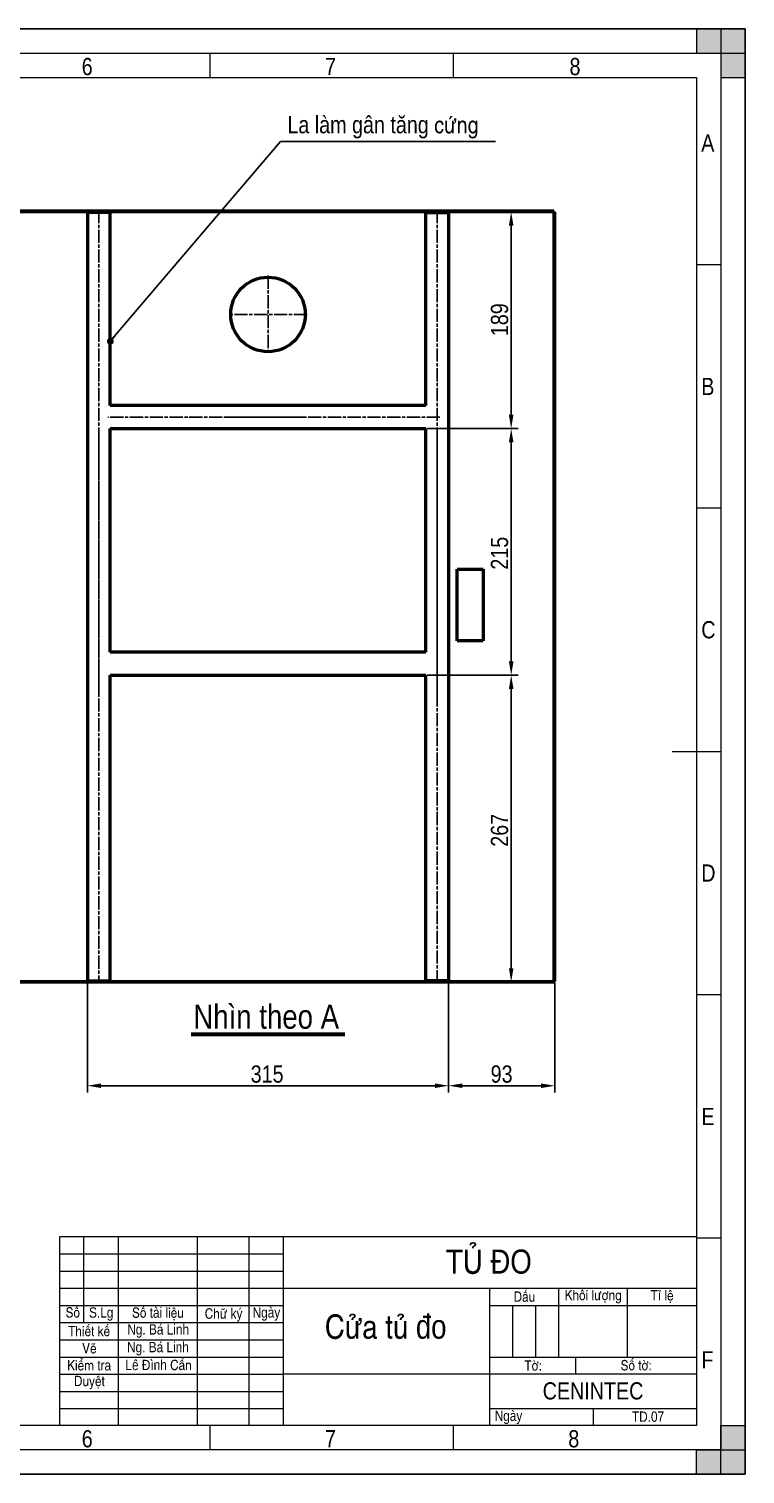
# Model space of a CAD drawing. Header units: millimetres. Extents: x 0 to 1782, y 0 to 1260.
# Drawn here: x 1158 to 1782, y 0 to 1260 of the extents above; entities that cross this region are included whole.
import ezdxf

# ---------------------------------------------------------------- set-up
doc = ezdxf.new("R2010")
doc.units = ezdxf.units.MM
doc.header["$LTSCALE"] = 3
doc.linetypes.add('CHAIN', pattern=[0.7087, 0.4724, -0.0591, 0.1181, -0.0591])
for name, color, linetype, lineweight in [('Border (ANSI)', 7, 'Continuous', 70), ('Center Mark (ANSI)', 7, 'Continuous', 25), ('Centerline (ANSI)', 7, 'Continuous', 25), ('Co ban', 7, 'Continuous', 50), ('Dimension (ANSI)', 7, 'Continuous', 25), ('Symbol (ANSI)', 7, 'Continuous', 25)]:
    doc.layers.add(name, color=color, linetype=linetype, lineweight=lineweight)
for name, color, linetype, lineweight, true_color in [('Khung ban ve', 5, 'Continuous', 15, 0x0000ff), ('Manh khung ten', 7, 'Continuous', 15, 0x994c4c), ('Net chu', 30, 'Continuous', 15, 0xff7f00), ('THIN', 5, 'Continuous', 15, 0x0000ff)]:
    doc.layers.add(name, color=color, linetype=linetype, lineweight=lineweight, true_color=true_color)
doc.styles.add('Linh_50', font='')
doc.styles.add('Note Text (ANSI)', font='')
doc.styles.add('StandardAM_ANSI', font='')
doc.styles.add('Text Style71', font='')
doc.styles.get('Linh_50').set_extended_font_data('VNI-Helve-Condense')
doc.styles.get('Note Text (ANSI)').set_extended_font_data('VNI-Helve-Condense')
doc.styles.get('StandardAM_ANSI').set_extended_font_data('VNI-Helve-Condense')
doc.styles.get('Text Style71').set_extended_font_data('VNI-Helve-Condense')
doc.dimstyles.new('Default - mm (ANSI)', dxfattribs={"dimscale": 3, "dimtxt": 5, "dimasz": 4, "dimexe": 2, "dimexo": 0.5, "dimgap": 0.8, "dimtad": 1, "dimtoh": 1, "dimdec": 0, "dimrnd": 1e-08, "dimzin": 4, "dimdsep": 46, "dimtxsty": 'StandardAM_ANSI', "dimcen": 0.09, "dimdle": 10, "dimclrd": 256, "dimclre": 256, "dimclrt": 256, "dimadec": 1, "dimazin": 1, "dimtfac": 0.61, "dimtofl": 0, "dimtmove": 0, "dimatfit": 3, "dimldrblk": 'DOT', "dimfxl": 1, "dimtolj": 1, "dimtzin": 4, "dimlwd": -1, "dimlwe": -1, "dimarcsym": 0})
doc.dimstyles.new('Default - mm (ANSI)$7', dxfattribs={"dimscale": 3, "dimtxt": 5, "dimasz": 2, "dimexe": 2, "dimexo": 0.5, "dimgap": 0.8, "dimtad": 1, "dimtoh": 1, "dimdec": 0, "dimrnd": 1e-08, "dimzin": 4, "dimdsep": 46, "dimtxsty": 'StandardAM_ANSI', "dimcen": 0.09, "dimdle": 10, "dimclrd": 256, "dimclre": 256, "dimclrt": 256, "dimadec": 1, "dimazin": 1, "dimtfac": 0.61, "dimtofl": 0, "dimtmove": 0, "dimatfit": 3, "dimldrblk": 'DOT', "dimfxl": 1, "dimtolj": 1, "dimtzin": 4, "dimlwd": -1, "dimlwe": -1, "dimarcsym": 0})

# ---------------------------------------------------------------- blocks, each defined once
blk = doc.blocks.new('Borders A2_Thuong')
at = {"layer": 'THIN'}
for points in [[(594.01, 412.96), (594.01, 420.04), (579.87, 420.04), (579.87, 412.96)], [(594.01, 420.04), (586.94, 420.04), (586.94, 405.89), (594.01, 405.89)], [(586.94, -0.01), (586.94, 14.14), (594.01, 14.14), (594.01, -0.01)], [(594.01, -0.01), (579.87, -0.01), (579.87, 7.06), (594.01, 7.06)]]:
    blk.add_hatch(color=256, dxfattribs=at).paths.add_polyline_path(points)
at = {"layer": 'Khung ban ve'}
for p, q in [((28.3, 405.89), (579.87, 405.89)), ((579.87, 405.89), (579.87, 14.14)), ((572.8, 210.01), (586.94, 210.01)), ((394.87, 69.02), (579.89, 69.02)), ((394.87, 14.02), (394.87, 69.02)), ((401.87, 44.02), (401.87, 69.02)), ((411.87, 14.02), (411.87, 69.02)), ((434.87, 14.02), (434.87, 69.02)), ((449.87, 14.02), (449.87, 69.02)), ((459.87, 14.02), (459.87, 69.02)), ((579.87, 64.02), (579.89, 64.02)), ((579.87, 59.02), (579.89, 59.02)), ((394.87, 54.02), (579.89, 54.02)), ((519.87, 14.02), (519.87, 54.02)), ((539.87, 34.02), (539.87, 54.02)), ((559.87, 34.02), (559.87, 54.02)), ((394.87, 49.02), (459.87, 49.02)), ((519.87, 49.02), (579.89, 49.02)), ((394.87, 44.02), (459.87, 44.02)), ((579.87, 44.02), (579.89, 44.02)), ((579.87, 39.02), (579.89, 39.02)), ((519.87, 34.02), (579.89, 34.02)), ((544.87, 29.02), (544.87, 34.02)), ((579.87, 29.02), (459.87, 29.02)), ((579.87, 24.02), (579.89, 24.02)), ((579.87, 14.14), (28.3, 14.14))]:
    blk.add_line(p, q, dxfattribs=at)
at = {"layer": 'Manh khung ten', "lineweight": 25}
for p, q in [((594.01, 420.04), (0.01, 420.04)), ((594.01, -0.01), (594.01, 420.04)), ((0.01, -0.01), (594.01, -0.01))]:
    blk.add_line(p, q, dxfattribs=at)
at = {"layer": 'Manh khung ten'}
for p, q in [((0.01, 420.04), (594.01, 420.04)), ((594.01, 420.04), (594.01, -0.01)), ((21.23, 412.96), (586.94, 412.96)), ((438.44, 412.96), (438.44, 405.89)), ((509.15, 412.96), (509.15, 405.89)), ((586.94, 412.96), (586.94, 7.06)), ((586.89, 351.5), (579.84, 351.5)), ((586.92, 280.73), (579.87, 280.73)), ((586.92, 139.3), (579.87, 139.3)), ((586.94, 68.53), (579.89, 68.53)), ((394.87, 64.02), (459.87, 64.02)), ((394.87, 59.02), (459.87, 59.02)), ((526.54, 34.02), (526.54, 49.02)), ((533.2, 34.02), (533.2, 49.02)), ((394.87, 39.02), (459.87, 39.02)), ((394.87, 34.02), (459.87, 34.02)), ((394.87, 29.02), (459.87, 29.02)), ((394.87, 24.02), (459.87, 24.02)), ((394.87, 19.02), (459.87, 19.02)), ((519.87, 19.02), (579.89, 19.02)), ((549.88, 19.02), (549.88, 14.14)), ((438.44, 14.14), (438.44, 7.06)), ((509.15, 14.14), (509.15, 7.06)), ((586.94, 7.06), (21.23, 7.06)), ((594.01, -0.01), (0.01, -0.01))]:
    blk.add_line(p, q, dxfattribs=at)
at = {"layer": 'THIN'}
for p, q in [((594.01, 420.04), (579.87, 420.04)), ((579.87, 420.04), (579.87, 412.96)), ((594.01, 420.04), (586.94, 420.04)), ((586.94, 420.04), (586.94, 405.89)), ((594.01, 412.96), (594.01, 420.04)), ((594.01, 405.89), (594.01, 420.04)), ((579.87, 412.96), (594.01, 412.96)), ((586.94, 405.89), (594.01, 405.89)), ((586.94, -0.01), (586.94, 14.14)), ((586.94, 14.14), (594.01, 14.14)), ((594.01, 14.14), (594.01, -0.01)), ((579.87, -0.01), (579.87, 7.06)), ((579.87, 7.06), (594.01, 7.06)), ((594.01, 7.06), (594.01, -0.01)), ((594.01, -0.01), (579.87, -0.01)), ((594.01, -0.01), (586.94, -0.01))]:
    blk.add_line(p, q, dxfattribs=at)
at = {"layer": 'Border (ANSI)', "style": 'Note Text (ANSI)'}
for s, insert, char_height, width, attachment_point in [('Daáu', (529.87, 51.55), 3, 19.9371, 5), ('Khoái löôïng', (549.86, 51.58), 3, 19.9371, 5), ('Tæ leä', (569.89, 51.58), 3, 19.9948, 5), ('Soá', (398.63, 46.96), 3, 7.075, 5), ('S.Lg', (406.89, 46.52), 3, 10.0576, 5), ('Soá taøi lieäu', (423.36, 46.56), 3, 22.8599, 5), ('Chöõ kyù', (442.46, 46.22), 3, 15.0245, 5), ('Ngaøy', (454.9, 46.52), 3, 10.0163, 5), ('Thieát keá', (403.38, 41.55), 3, 16.9679, 5), ('Ng. Baù Linh', (423.45, 41.6), 3, 22.8602, 5), ('Veõ', (403.45, 36.54), 3, 17.0139, 5), ('Ng. Baù Linh', (423.38, 36.45), 3, 22.8602, 5), ('Kieåm tra', (403.38, 31.59), 3, 16.9779, 5), ('Leâ Ñình Caån', (423.56, 31.67), 3, 22.8602, 5), ('Soá tôø:', (562.36, 31.61), 3, 34.8305, 5), ('Tôø:', (532.42, 31.54), 3, 24.9188, 5), ('Duyeät', (403.45, 26.61), 3, 16.9779, 5), ('\\fVNI-Helve-Condense|b0|i0;\\H5.0000;CENINTEC', (549.82, 24.14), 5, 59.8872, 5), ('Ngaøy', (521.24, 16.5), 3, 30.0083, 4)]:
    blk.add_mtext(s, dxfattribs=dict(at, insert=insert, char_height=char_height, width=width, attachment_point=attachment_point))
at = {"layer": 'Net chu', "style": 'Linh_50'}
for s, p in [('6', (401.23, 406.6)), ('8', (542.99, 406.6)), ('7', (471.92, 406.6)), ('A', (581.26, 384.38)), ('B', (581.28, 313.62)), ('C', (581.28, 242.9)), ('D', (581.28, 172.19)), ('E', (581.31, 101.42)), ('F', (581.31, 30.71)), ('6', (401.23, 7.77)), ('7', (471.92, 7.77)), ('8', (542.63, 7.77))]:
    blk.add_text(s, height=5, dxfattribs=at).set_placement(p)
blk = doc.blocks.new('_Dot')
at = {"color": 0, "linetype": 'ByBlock', "lineweight": -2}
blk.add_line((-0.5, 0), (-1, 0), dxfattribs=at)
at = {"color": 0, "linetype": 'ByBlock', "const_width": 0.5}
blk.add_lwpolyline([(-0.25, 0, 1), (0.25, 0, 1)], format="xyb", close=True, dxfattribs=at)
blk = doc.blocks.new('*D21')
at = {"layer": 'Defpoints', "color": 0, "transparency": 16777216}
for p in [(1208.6, 430.1), (1523.6, 430.1), (1523.6, 338.6)]:
    blk.add_point(p, dxfattribs=at)
at = {"layer": 'Dimension (ANSI)', "transparency": 16777216}
for p, q in [((1208.6, 428.6), (1208.6, 332.6)), ((1523.6, 428.6), (1523.6, 332.6)), ((1220.6, 338.6), (1511.6, 338.6))]:
    blk.add_line(p, q, dxfattribs=at)
for points in [[(1220.6, 340.6), (1220.6, 336.6), (1208.6, 338.6)], [(1511.6, 340.6), (1511.6, 336.6), (1523.6, 338.6)]]:
    blk.add_solid(points, dxfattribs=at)
at = {"layer": 'Dimension (ANSI)', "color": 150, "true_color": 0x0080ff, "transparency": 16777216, "insert": (1351, 356.3), "char_height": 15, "attachment_point": 1, "style": 'StandardAM_ANSI'}
blk.add_mtext('\\A1;315', dxfattribs=at)
blk = doc.blocks.new('*D22')
at = {"layer": 'Defpoints', "color": 0, "transparency": 16777216}
for p in [(1503.6, 696.6), (1578.1, 696.6), (1578.1, 429.1)]:
    blk.add_point(p, dxfattribs=at)
at = {"layer": 'Dimension (ANSI)', "transparency": 16777216}
for p, q in [((1505.1, 696.6), (1584.1, 696.6)), ((1578.1, 441.1), (1578.1, 684.6))]:
    blk.add_line(p, q, dxfattribs=at)
for points in [[(1576.1, 684.6), (1580.1, 684.6), (1578.1, 696.6)], [(1576.1, 441.1), (1580.1, 441.1), (1578.1, 429.1)]]:
    blk.add_solid(points, dxfattribs=at)
at = {"layer": 'Dimension (ANSI)', "color": 150, "true_color": 0x0080ff, "transparency": 16777216, "insert": (1560.4, 547), "char_height": 15, "attachment_point": 1, "rotation": 90, "style": 'StandardAM_ANSI'}
blk.add_mtext('\\A1;267', dxfattribs=at)
blk = doc.blocks.new('*D23')
at = {"layer": 'Defpoints', "color": 0, "transparency": 16777216}
for p in [(1503.6, 911.6), (1578.1, 911.6), (1503.6, 696.6)]:
    blk.add_point(p, dxfattribs=at)
at = {"layer": 'Dimension (ANSI)', "transparency": 16777216}
for p, q in [((1505.1, 911.6), (1584.1, 911.6)), ((1578.1, 708.6), (1578.1, 899.6)), ((1505.1, 696.6), (1584.1, 696.6))]:
    blk.add_line(p, q, dxfattribs=at)
for points in [[(1576.1, 899.6), (1580.1, 899.6), (1578.1, 911.6)], [(1576.1, 708.6), (1580.1, 708.6), (1578.1, 696.6)]]:
    blk.add_solid(points, dxfattribs=at)
at = {"layer": 'Dimension (ANSI)', "color": 150, "true_color": 0x0080ff, "transparency": 16777216, "insert": (1560.4, 788.6), "char_height": 15, "attachment_point": 1, "rotation": 90, "style": 'StandardAM_ANSI'}
blk.add_mtext('\\A1;215', dxfattribs=at)
blk = doc.blocks.new('*D24')
at = {"layer": 'Defpoints', "color": 0, "transparency": 16777216}
for p in [(1578.1, 1100.6), (1578.1, 1100.6), (1503.6, 911.6)]:
    blk.add_point(p, dxfattribs=at)
at = {"layer": 'Dimension (ANSI)', "transparency": 16777216}
for p, q in [((1578.1, 923.6), (1578.1, 1088.6)), ((1505.1, 911.6), (1584.1, 911.6))]:
    blk.add_line(p, q, dxfattribs=at)
for points in [[(1576.1, 1088.6), (1580.1, 1088.6), (1578.1, 1100.6)], [(1576.1, 923.6), (1580.1, 923.6), (1578.1, 911.6)]]:
    blk.add_solid(points, dxfattribs=at)
at = {"layer": 'Dimension (ANSI)', "color": 150, "true_color": 0x0080ff, "transparency": 16777216, "insert": (1560.4, 992.2), "char_height": 15, "attachment_point": 1, "rotation": 90, "style": 'StandardAM_ANSI'}
blk.add_mtext('\\A1;189', dxfattribs=at)
blk = doc.blocks.new('*D25')
at = {"layer": 'Defpoints', "color": 0, "transparency": 16777216}
for p in [(1523.6, 430.1), (1616.1, 429.9), (1616.1, 338.6)]:
    blk.add_point(p, dxfattribs=at)
at = {"layer": 'Dimension (ANSI)', "transparency": 16777216}
for p, q in [((1523.6, 428.6), (1523.6, 332.6)), ((1616.1, 428.4), (1616.1, 332.6)), ((1535.6, 338.6), (1604.1, 338.6))]:
    blk.add_line(p, q, dxfattribs=at)
for points in [[(1535.6, 340.6), (1535.6, 336.6), (1523.6, 338.6)], [(1604.1, 340.6), (1604.1, 336.6), (1616.1, 338.6)]]:
    blk.add_solid(points, dxfattribs=at)
at = {"layer": 'Dimension (ANSI)', "color": 150, "true_color": 0x0080ff, "transparency": 16777216, "insert": (1560.2, 356.3), "char_height": 15, "attachment_point": 1, "style": 'StandardAM_ANSI'}
blk.add_mtext('\\A1;93', dxfattribs=at)

msp = doc.modelspace()

# ---------------------------------------------------------------- linework, layer by layer
at = {"layer": 'Center Mark (ANSI)', "linetype": 'CHAIN', "ltscale": 8.113447}
for p, q in [((1366.1, 1045.1), (1366.1, 977.1)), ((1400.1, 1011.1), (1332.1, 1011.1))]:
    msp.add_line(p, q, dxfattribs=at)
at = {"layer": 'Center Mark (ANSI)', "linetype": 'CHAIN', "ltscale": 1.320939}
for p, q in [((1330, 921.6), (1337.2, 921.6)), ((1397.2, 921.6), (1390, 921.6))]:
    msp.add_line(p, q, dxfattribs=at)
at = {"layer": 'Centerline (ANSI)', "linetype": 'CHAIN', "ltscale": 8.113447}
for p, q in [((1218.6, 1102.3), (1218.6, 678.6)), ((1513.6, 1102.3), (1513.6, 678.6)), ((1516, 921.6), (1226.4, 921.6)), ((1330, 921.6), (1397.2, 921.6)), ((1218.6, 900.6), (1218.6, 427.8)), ((1513.6, 427.8), (1513.6, 900.6))]:
    msp.add_line(p, q, dxfattribs=at)
at = {"layer": 'Co ban'}
for p, q in [((1615.3, 1101.1), (1117, 1101.1)), ((1615.3, 1100.6), (1117, 1100.6)), ((1208.6, 1100.1), (1208.6, 430.1)), ((1228.6, 1100.1), (1208.6, 1100.1)), ((1228.6, 931.6), (1228.6, 1100.1)), ((1503.6, 931.6), (1503.6, 1100.1)), ((1503.6, 1100.1), (1523.6, 1100.1)), ((1523.6, 1100.1), (1523.6, 430.1)), ((1615.1, 1100.1), (1615.1, 1100.6)), ((1615.1, 1100.1), (1615.6, 1100.1)), ((1615.3, 1100.6), (1615.3, 1101.1)), ((1615.6, 1100.2), (1616.1, 1100.2)), ((1615.6, 429.9), (1615.6, 1100.2)), ((1616.1, 429.9), (1616.1, 1100.2)), ((1503.6, 931.6), (1228.6, 931.6)), ((1228.6, 911.6), (1503.6, 911.6)), ((1228.6, 716.6), (1228.6, 911.6)), ((1503.6, 716.6), (1503.6, 911.6)), ((1531.1, 789.1), (1553.6, 789.1)), ((1531.1, 726.6), (1531.1, 789.1)), ((1553.6, 789.1), (1553.6, 726.6)), ((1553.6, 726.6), (1531.1, 726.6)), ((1503.6, 716.6), (1228.6, 716.6)), ((1228.6, 696.6), (1503.6, 696.6)), ((1228.6, 430.1), (1228.6, 696.6)), ((1503.6, 430.1), (1503.6, 696.6)), ((1117, 429.6), (1615.3, 429.6)), ((1117, 429.1), (1615.3, 429.1)), ((1208.6, 430.1), (1228.6, 430.1)), ((1523.6, 430.1), (1503.6, 430.1)), ((1615.1, 430.1), (1615.6, 430.1)), ((1615.1, 430.1), (1615.1, 429.6)), ((1615.3, 429.6), (1615.3, 429.1)), ((1615.6, 429.9), (1616.1, 429.9))]:
    msp.add_line(p, q, dxfattribs=at)
msp.add_circle((1366.1, 1011.1), 32.5, dxfattribs=at)
at = {"layer": 'Symbol (ANSI)', "lineweight": 60}
msp.add_line((1299.1, 383.7), (1433.1, 383.7), dxfattribs=at)

# ---------------------------------------------------------------- block references
at = {"xscale": 3, "yscale": 3, "zscale": 3}
msp.add_blockref('Borders A2_Thuong', (0, 0), dxfattribs=at)

# ---------------------------------------------------------------- texts
at = {"layer": 'Symbol (ANSI)', "color": 150, "true_color": 0x0080ff, "insert": (1383, 1164.5), "char_height": 15, "width": 182.047, "attachment_point": 7, "style": 'StandardAM_ANSI'}
msp.add_mtext('{\\fVNI-Helve-Condense|b0|i0;La laøm gaân taêng cöùng}', dxfattribs=at)
at = {"layer": 'Symbol (ANSI)', "insert": (1301, 388), "char_height": 21, "attachment_point": 7, "style": 'Text Style71'}
msp.add_mtext('Nhìn theo A', dxfattribs=at)
at = {"layer": 'Symbol (ANSI)', "attachment_point": 5, "style": 'Note Text (ANSI)'}
for s, insert, char_height, width in [('{\\fVNI-Helve-Condense|b0|i0;\\H21.0000;TUÛ ÑO}', (1558.7, 185), 21, 360.177), ('{\\fVNI-Helve-Condense|b0|i0;\\H21.0000;Cöûa tuû ño}', (1468.7, 128.3), 21, 187.293), ('{\\fVNI-Helve-Condense|b0|i0;TD.07}', (1697.4, 50), 9, 120.399)]:
    msp.add_mtext(s, dxfattribs=dict(at, insert=insert, char_height=char_height, width=width))

# ---------------------------------------------------------------- dimensions: what is measured, and where the dimension line sits
at = {"layer": 'Dimension (ANSI)'}
for base, p1, p2, angle, override, picture, middle in [((1578.1, 1100.6), (1503.6, 911.6), (1578.1, 1100.6), 270, {"dimgap": 0.8, "dimtoh": 0, "dimdec": 0, "dimse2": 1, "dimtol": 0, "dimlim": 0, "dimtp": 0, "dimtm": 0, "dimtdec": 2, "dimatfit": 1}, '*D24', (1578.1, 1006.1)), ((1578.1, 911.6), (1503.6, 696.6), (1503.6, 911.6), 270, {"dimgap": 0.8, "dimtoh": 0, "dimdec": 0, "dimtol": 0, "dimlim": 0, "dimtp": 0, "dimtm": 0, "dimtdec": 2, "dimatfit": 1}, '*D23', (1578.1, 804.1)), ((1578.1183588, 696.5687332), (1578.1183588, 429.0687332), (1503.6127997, 696.5687332), 270, {"dimgap": 0.8, "dimtoh": 0, "dimdec": 0, "dimse1": 1, "dimtol": 0, "dimlim": 0, "dimtp": 0, "dimtm": 0, "dimtdec": 2, "dimatfit": 1}, '*D22', (1578.1183588, 562.8187332)), ((1523.6, 338.6), (1208.6, 430.1), (1523.6, 430.1), 180, {"dimgap": 0.8, "dimtoh": 0, "dimdec": 0, "dimtol": 0, "dimlim": 0, "dimtp": 0, "dimtm": 0, "dimtdec": 2, "dimatfit": 1}, '*D21', (1366.1, 338.6)), ((1616.1127997, 338.6053442), (1523.6127997, 430.0687332), (1616.1127997, 429.9222866), 180, {"dimgap": 0.8, "dimtoh": 0, "dimdec": 0, "dimtol": 0, "dimlim": 0, "dimtp": 0, "dimtm": 0, "dimtdec": 2, "dimatfit": 1}, '*D25', (1569.8627997, 338.6053442))]:
    dim = msp.add_linear_dim(base=base, p1=p1, p2=p2, angle=angle, dimstyle='Default - mm (ANSI)', override=override, dxfattribs=at)
    dim.commit()
    dim.dimension.update_dxf_attribs({"geometry": picture, "text_midpoint": middle, "dimtype": 160})

# ---------------------------------------------------------------- leaders
at = {"layer": 'Symbol (ANSI)', "annotation_type": 0, "has_hookline": 1, "hookline_direction": 0, "text_width": 181.4}
msp.add_leader([(1228.6, 987.7), (1377, 1162), (1383, 1162)], dimstyle='Default - mm (ANSI)$7', override={"dimgap": 0, "dimtad": 1}, dxfattribs=at)

doc.saveas('drawing.dxf')
